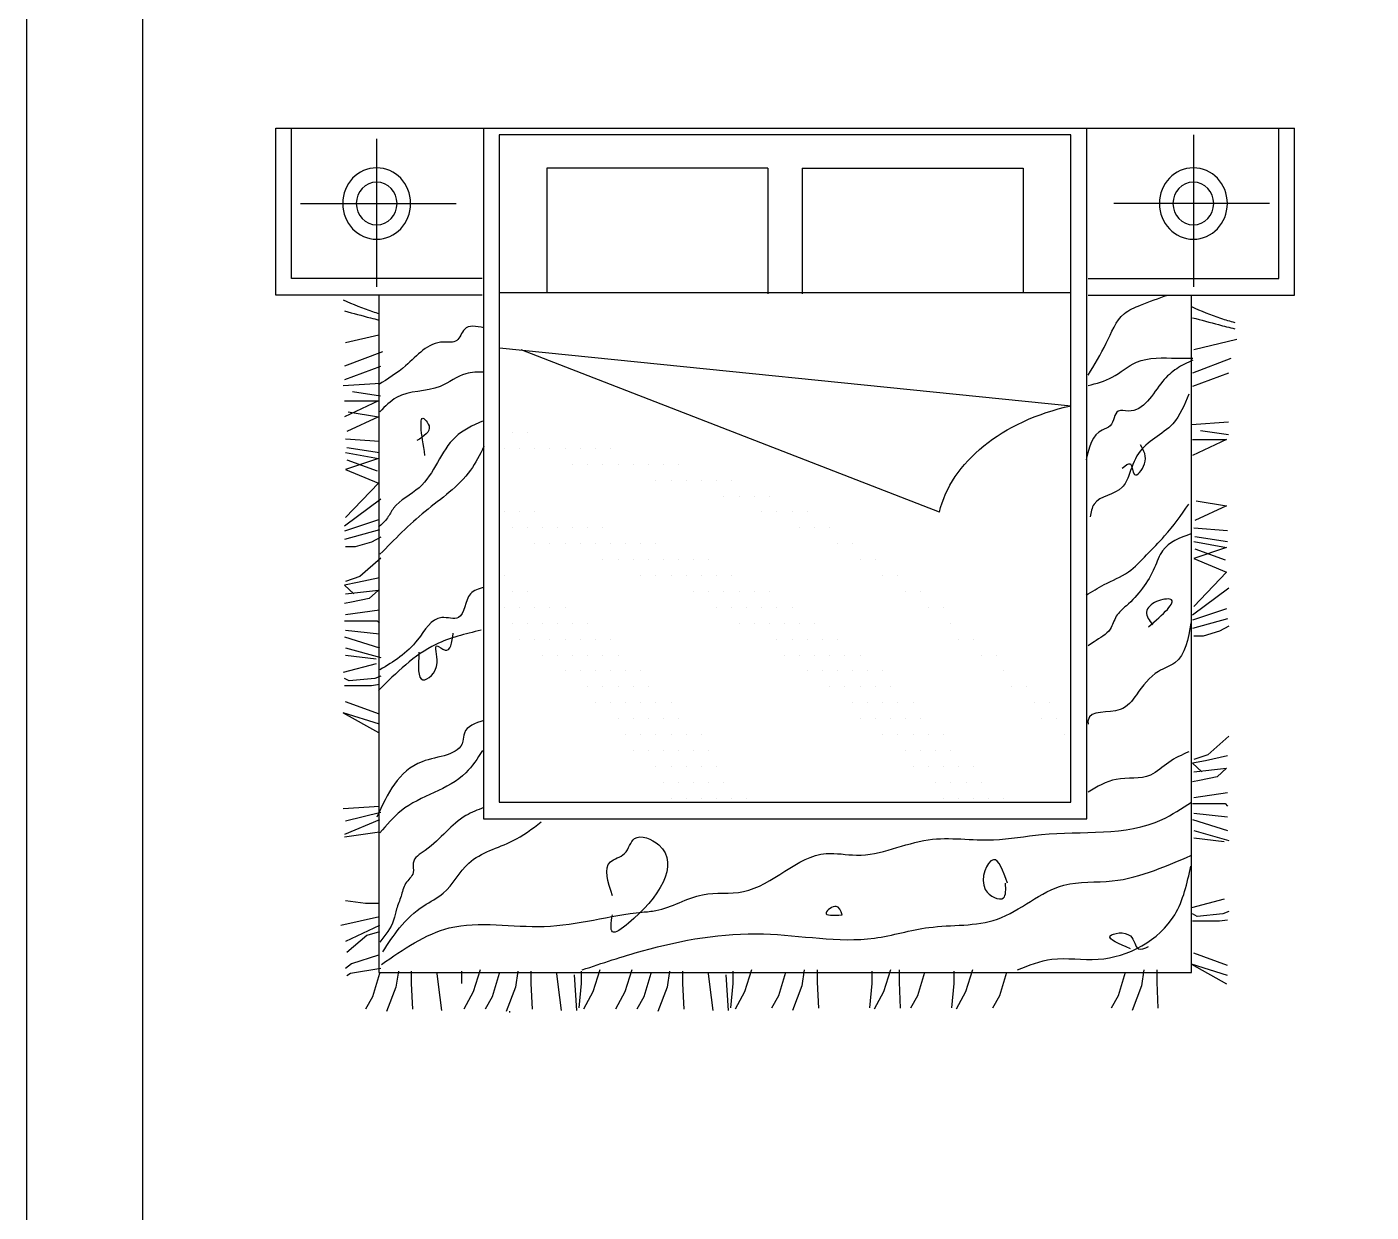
# Model space of a CAD drawing. Header units: inches. Extents: x 8.1 to 50.6, y 12.7 to 37.5.
# Drawn here: x 29.55 to 33.469, y 21.744 to 25.198 of the extents above; entities that cross this region are included whole.
import ezdxf

# ---------------------------------------------------------------- set-up
doc = ezdxf.new("R2010")
doc.units = ezdxf.units.IN
doc.header["$MEASUREMENT"] = 0
for name, color, linetype in [('02', 2, 'Continuous'), ('4', 4, 'Continuous'), ('kadrbm', 4, 'Continuous')]:
    doc.layers.add(name, color=color, linetype=linetype)

# ---------------------------------------------------------------- blocks, each defined once
blk = doc.blocks.new('kadrbm')
at = {"layer": 'kadrbm', "color": 4}
blk.add_lwpolyline([(0, 0), (0, 24.7972), (21, 24.7972), (21, 0), (0, 0)], close=True, dxfattribs=at)
blk.add_lwpolyline([(20.6631, 0.3257), (20.6631, 24.4603), (0.3369, 24.4603), (0.3369, 0.3257), (20.6631, 0.3257)], dxfattribs=at)

msp = doc.modelspace()

# ---------------------------------------------------------------- linework, layer by layer
at = {"layer": '02'}
for p, q in [((30.2755, 24.4165), (30.2755, 24.9027)), ((30.2755, 24.9027), (33.2459, 24.9027)), ((30.3218, 24.4651), (30.3218, 24.9027)), ((30.8809, 24.9027), (30.8809, 22.8898)), ((32.6405, 22.8898), (32.6405, 24.9027)), ((33.1995, 24.4651), (33.1995, 24.9027)), ((33.2459, 24.4165), (33.2459, 24.9027)), ((30.5697, 24.8723), (30.5697, 24.4402)), ((30.9272, 24.8832), (30.9272, 22.9384)), ((32.5931, 24.8832), (30.9272, 24.8832)), ((32.5931, 22.9384), (32.5931, 24.8832)), ((32.9506, 24.8831), (32.9506, 24.4402)), ((31.066, 24.786), (31.066, 24.423)), ((31.71, 24.786), (31.066, 24.786)), ((31.71, 24.786), (31.71, 24.4197)), ((31.8103, 24.786), (31.8103, 24.4197)), ((31.8103, 24.786), (32.4543, 24.786)), ((32.4543, 24.786), (32.4543, 24.423)), ((30.3474, 24.6833), (30.8012, 24.6833)), ((33.1729, 24.6833), (32.7191, 24.6833)), ((30.8775, 24.4651), (30.3218, 24.4651)), ((30.8775, 24.4651), (30.8775, 24.4651)), ((32.6439, 24.4651), (33.1995, 24.4651)), ((32.6439, 24.4651), (32.6439, 24.4651)), ((30.8775, 24.4165), (30.2755, 24.4165)), ((30.5765, 24.4165), (30.5765, 22.4424)), ((32.5926, 24.423), (30.927, 24.423)), ((32.6439, 24.4165), (33.2459, 24.4165)), ((32.9449, 22.4424), (32.9449, 24.4165)), ((30.5765, 24.3001), (30.4793, 24.277)), ((30.9278, 24.2626), (32.594, 24.0941)), ((33.077, 24.2872), (32.9516, 24.2573)), ((30.5872, 24.2513), (30.4759, 24.2089)), ((32.2101, 23.7837), (30.991, 24.2567)), ((33.0594, 24.2317), (32.9481, 24.1893)), ((30.5813, 24.2082), (30.4759, 24.1695)), ((33.0535, 24.1885), (32.9481, 24.1499)), ((30.5813, 24.1588), (30.4725, 24.1516)), ((30.4759, 24.1086), (30.5749, 24.1086)), ((30.5749, 24.1086), (30.4759, 24.062)), ((30.5813, 24.1218), (30.4991, 24.1341)), ((30.5749, 24.062), (30.4828, 24.019)), ((30.4862, 24.0764), (30.5749, 24.062)), ((33.0535, 24.0459), (32.9447, 24.0386)), ((30.4793, 23.9975), (30.5783, 23.9904)), ((32.9481, 23.9957), (33.0471, 23.9957)), ((33.0471, 23.9957), (32.9481, 23.9491)), ((33.0535, 24.0089), (32.9713, 24.0212)), ((30.4793, 23.9581), (30.5749, 23.9402)), ((30.4828, 23.9725), (30.5783, 23.9581)), ((30.5749, 23.9402), (30.4793, 23.908)), ((30.4793, 23.908), (30.5749, 23.8686)), ((30.4828, 23.9366), (30.5715, 23.9044)), ((30.5749, 23.8686), (30.4793, 23.7683)), ((30.5817, 23.822), (30.4759, 23.7432)), ((33.0471, 23.8025), (32.955, 23.7595)), ((32.9584, 23.8168), (33.0471, 23.8025)), ((30.5749, 23.7611), (30.4759, 23.7289)), ((30.5783, 23.7324), (30.4759, 23.7038)), ((30.5817, 23.7109), (30.5544, 23.6966)), ((32.9516, 23.738), (33.0505, 23.7308)), ((32.955, 23.7129), (33.0505, 23.6986)), ((30.5066, 23.6823), (30.4793, 23.6823)), ((30.5544, 23.6966), (30.5066, 23.6823)), ((32.9516, 23.6986), (33.0471, 23.6807)), ((33.0471, 23.6807), (32.9516, 23.6484)), ((32.955, 23.6771), (33.0437, 23.6449)), ((30.5817, 23.65), (30.5203, 23.5963)), ((32.9516, 23.6484), (33.0471, 23.609)), ((30.5203, 23.5963), (30.4793, 23.582)), ((30.5783, 23.5927), (30.5135, 23.5784)), ((33.0471, 23.609), (32.9516, 23.5087)), ((30.5135, 23.5784), (30.4759, 23.5712)), ((30.4759, 23.5712), (30.5032, 23.5462)), ((30.4793, 23.5462), (30.5749, 23.5569)), ((30.5749, 23.5569), (30.5476, 23.5318)), ((33.0539, 23.5625), (32.9481, 23.4837)), ((30.4964, 23.5211), (30.4759, 23.5175)), ((30.5476, 23.5318), (30.4964, 23.5211)), ((30.4793, 23.4853), (30.5783, 23.4996)), ((33.0471, 23.5016), (32.9481, 23.4693)), ((30.4759, 23.4673), (30.5715, 23.4673)), ((30.5783, 23.4279), (30.4793, 23.4387)), ((30.5715, 23.4673), (30.5783, 23.4602)), ((33.0505, 23.4729), (32.9481, 23.4443)), ((33.0266, 23.4371), (32.9789, 23.4228)), ((33.0539, 23.4514), (33.0266, 23.4371)), ((30.4759, 23.4208), (30.5783, 23.3885)), ((32.9789, 23.4228), (32.9516, 23.4228)), ((30.4793, 23.3885), (30.5817, 23.3599)), ((30.4793, 23.367), (30.568, 23.3563)), ((30.568, 23.342), (30.4725, 23.3169)), ((30.4896, 23.2918), (30.4759, 23.299)), ((30.5646, 23.299), (30.4896, 23.2918)), ((30.5783, 23.2811), (30.5544, 23.2775)), ((30.5817, 23.3061), (30.5646, 23.299)), ((30.5544, 23.2775), (30.4759, 23.2775)), ((30.5783, 23.1951), (30.4793, 23.2309)), ((30.4725, 23.1987), (30.5749, 23.1414)), ((30.5783, 23.1664), (30.4725, 23.1987)), ((33.0539, 23.1306), (32.9925, 23.0769)), ((32.9857, 23.059), (32.9481, 23.0518)), ((32.9481, 23.0518), (32.9754, 23.0267)), ((32.9925, 23.0769), (32.9516, 23.0626)), ((33.0505, 23.0733), (32.9857, 23.059)), ((32.9516, 23.0267), (33.0471, 23.0375)), ((33.0198, 23.0124), (32.9686, 23.0017)), ((33.0471, 23.0375), (33.0198, 23.0124)), ((32.9686, 23.0017), (32.9481, 22.9981)), ((32.9516, 22.9525), (33.0505, 22.9669)), ((30.5783, 22.9264), (30.4725, 22.9192)), ((30.9272, 22.9384), (32.5931, 22.9384)), ((32.9481, 22.9346), (33.0437, 22.9346)), ((33.0437, 22.9346), (33.0505, 22.9274)), ((30.5783, 22.887), (30.4759, 22.844)), ((30.5817, 22.9085), (30.4793, 22.8834)), ((30.8809, 22.8898), (32.6405, 22.8898)), ((32.9481, 22.888), (33.0505, 22.8558)), ((33.0505, 22.8952), (32.9516, 22.906)), ((30.5783, 22.8512), (30.4759, 22.8369)), ((32.9516, 22.8558), (33.0539, 22.8271)), ((32.9516, 22.8343), (33.0403, 22.8236)), ((33.0403, 22.656), (32.9447, 22.6309)), ((30.5373, 22.6434), (30.4793, 22.6506)), ((30.5749, 22.6434), (30.5373, 22.6434)), ((32.9618, 22.6058), (32.9481, 22.613)), ((33.0369, 22.613), (32.9618, 22.6058)), ((33.0539, 22.6201), (33.0369, 22.613)), ((30.5783, 22.604), (30.4657, 22.5789)), ((30.5783, 22.5789), (30.4793, 22.5323)), ((33.0266, 22.5915), (32.9481, 22.5915)), ((33.0505, 22.5951), (33.0266, 22.5915)), ((30.5408, 22.5503), (30.4828, 22.5001)), ((30.5783, 22.561), (30.5408, 22.5503)), ((33.0505, 22.4624), (32.9516, 22.4983)), ((30.4964, 22.4679), (30.4793, 22.4535)), ((30.5749, 22.4929), (30.4964, 22.4679)), ((33.0505, 22.4338), (32.9447, 22.466)), ((32.9447, 22.466), (33.0471, 22.4087)), ((30.493, 22.4392), (30.4828, 22.432)), ((30.5817, 22.4535), (30.493, 22.4392)), ((30.5783, 22.4392), (30.5578, 22.3711)), ((30.5765, 22.4424), (32.9449, 22.4424)), ((30.6329, 22.4464), (30.626, 22.3998)), ((30.6704, 22.4464), (30.6704, 22.4105)), ((30.7455, 22.4392), (30.7489, 22.407)), ((30.8171, 22.4464), (30.8171, 22.4105)), ((30.8717, 22.45), (30.8512, 22.3855)), ((30.9271, 22.4392), (30.9066, 22.3711)), ((30.9817, 22.4464), (30.9749, 22.3998)), ((31.0192, 22.4464), (31.0192, 22.4105)), ((31.0943, 22.4392), (31.0977, 22.407)), ((31.1454, 22.4356), (31.1523, 22.3317)), ((31.1659, 22.4464), (31.1659, 22.4105)), ((31.2205, 22.45), (31.2, 22.3855)), ((31.3139, 22.45), (31.2934, 22.3855)), ((31.3693, 22.4392), (31.3488, 22.3711)), ((31.4238, 22.4464), (31.417, 22.3998)), ((31.4614, 22.4464), (31.4614, 22.4105)), ((31.5364, 22.4392), (31.5398, 22.407)), ((31.5876, 22.4356), (31.5944, 22.3317)), ((31.6081, 22.4464), (31.6081, 22.4105)), ((31.6627, 22.45), (31.6422, 22.3855)), ((31.7617, 22.4424), (31.7413, 22.3743)), ((31.8163, 22.4496), (31.8095, 22.403)), ((31.8538, 22.4496), (31.8538, 22.4137)), ((32.0136, 22.4464), (32.0136, 22.4105)), ((32.0681, 22.45), (32.0477, 22.3855)), ((32.0927, 22.4496), (32.0927, 22.4137)), ((32.1672, 22.4424), (32.1467, 22.3743)), ((32.2524, 22.4464), (32.2524, 22.4105)), ((32.307, 22.45), (32.2866, 22.3855)), ((32.4061, 22.4424), (32.3856, 22.3743)), ((32.7519, 22.4424), (32.7314, 22.3743)), ((32.8064, 22.4496), (32.7996, 22.403)), ((32.844, 22.4496), (32.844, 22.4137)), ((30.626, 22.3998), (30.5988, 22.3282)), ((30.6704, 22.4105), (30.6738, 22.3353)), ((30.7489, 22.407), (30.7591, 22.3317)), ((30.8512, 22.3855), (30.8239, 22.3353)), ((30.9749, 22.3998), (30.9476, 22.3282)), ((31.0192, 22.4105), (31.0226, 22.3353)), ((31.0977, 22.407), (31.1079, 22.3317)), ((31.1659, 22.4105), (31.1591, 22.3389)), ((31.2, 22.3855), (31.1727, 22.3353)), ((31.2934, 22.3855), (31.2661, 22.3353)), ((31.417, 22.3998), (31.3897, 22.3282)), ((31.4614, 22.4105), (31.4648, 22.3353)), ((31.5398, 22.407), (31.5501, 22.3317)), ((31.6081, 22.4105), (31.6013, 22.3389)), ((31.6422, 22.3855), (31.6149, 22.3353)), ((31.8095, 22.403), (31.7822, 22.3313)), ((31.8538, 22.4137), (31.8573, 22.3385)), ((32.0136, 22.4105), (32.0067, 22.3389)), ((32.0477, 22.3855), (32.0204, 22.3353)), ((32.0927, 22.4137), (32.0961, 22.3385)), ((32.2524, 22.4105), (32.2456, 22.3389)), ((32.2866, 22.3855), (32.2593, 22.3353)), ((32.7996, 22.403), (32.7723, 22.3313)), ((32.844, 22.4137), (32.8474, 22.3385)), ((30.5578, 22.3711), (30.5373, 22.3353)), ((30.9066, 22.3711), (30.8862, 22.3353)), ((31.3488, 22.3711), (31.3283, 22.3353)), ((31.7413, 22.3743), (31.7208, 22.3385)), ((32.1467, 22.3743), (32.1263, 22.3385)), ((32.3856, 22.3743), (32.3652, 22.3385)), ((32.7314, 22.3743), (32.7109, 22.3385)), ((30.9572, 22.3291), (30.9572, 22.3261))]:
    msp.add_line(p, q, dxfattribs=at)
at = {"layer": '02', "extrusion": (0, 0, -1)}
for centre in [(30.5697, 24.6833), (32.9506, 24.6833)]:
    msp.add_ellipse(centre, major_axis=(0, -0.104), ratio=0.952381, dxfattribs=at)
for centre, major_axis, ratio, start_param, end_param in [((30.5697, 24.6833), (0, -0.0624), 0.952381, 3.141593, 9.424778), ((32.9506, 24.6833), (0, -0.0624), 0.952381, 3.141593, 9.424778), ((32.7635, 23.7196), (-0.5609, 0), 0.700439, 0.16392, 1.263761)]:
    msp.add_ellipse(centre, major_axis=major_axis, ratio=ratio, start_param=start_param, end_param=end_param, dxfattribs=at)
at = {"layer": '02'}
for points, knots in [([(32.6436, 24.1835), (32.6621, 24.2132), (32.6982, 24.2713), (32.7314, 24.3604), (32.8064, 24.3915), (32.849, 24.4071), (32.8751, 24.4165)], [0, 0, 0, 0, 110.980521, 216.571322, 273.316778, 363.252298, 363.252298, 363.252298, 363.252298]), ([(30.4725, 24.4023), (30.5007, 24.3902), (30.5349, 24.3755), (30.5702, 24.3646), (30.5765, 24.3627)], [0, 0, 0, 0, 98.452083, 119.481049, 119.481049, 119.481049, 119.481049]), ([(32.9447, 24.3827), (32.9729, 24.3706), (33.0143, 24.3528), (33.0574, 24.3405), (33.0712, 24.3366)], [0, 0, 0, 0, 88.606875, 130.175641, 130.175641, 130.175641, 130.175641]), ([(30.4759, 24.3701), (30.5013, 24.3634), (30.5348, 24.3546), (30.5683, 24.3457), (30.5765, 24.3436)], [0, 0, 0, 0, 84.638756, 111.94623, 111.94623, 111.94623, 111.94623]), ([(32.9481, 24.3505), (32.9735, 24.3438), (33.0145, 24.3329), (33.0555, 24.3222), (33.0712, 24.3181)], [0, 0, 0, 0, 76.17488, 123.260006, 123.260006, 123.260006, 123.260006]), ([(30.8826, 24.3212), (30.8604, 24.3256), (30.8235, 24.3328), (30.8084, 24.2739), (30.728, 24.2903), (30.6653, 24.2113), (30.6019, 24.1719), (30.5749, 24.1551)], [0, 0, 0, 0, 55.698216, 92.446098, 131.129416, 255.674319, 348.088654, 348.088654, 348.088654, 348.088654]), ([(32.9491, 24.2267), (32.933, 24.2191), (32.9001, 24.2038), (32.8412, 24.1512), (32.8018, 24.0642), (32.7203, 24.088), (32.719, 24.0329), (32.6587, 24.0193), (32.647, 23.973), (32.6377, 23.9367)], [0, 0, 0, 0, 51.070946, 103.713651, 229.461258, 258.010796, 304.045492, 329.580964, 421.650356, 421.650356, 421.650356, 421.650356]), ([(32.6436, 24.1526), (32.6678, 24.1591), (32.7187, 24.1726), (32.7913, 24.2379), (32.8789, 24.2323), (32.9336, 24.2327), (32.9491, 24.2328)], [0, 0, 0, 0, 72.22525, 151.549809, 266.317525, 311.996801, 311.996801, 311.996801, 311.996801]), ([(30.8826, 24.192), (30.8646, 24.1921), (30.8185, 24.1922), (30.7449, 24.1306), (30.6419, 24.1414), (30.5946, 24.0924), (30.5793, 24.0766)], [0, 0, 0, 0, 51.439954, 131.700843, 259.142588, 319.857055, 319.857055, 319.857055, 319.857055]), ([(32.9374, 24.128), (32.9247, 24.0966), (32.8947, 24.0226), (32.7894, 23.9807), (32.7673, 23.899), (32.7372, 23.834), (32.6611, 23.8319), (32.6521, 23.7837), (32.6495, 23.7701)], [0, 0, 0, 0, 92.069391, 217.816999, 286.809948, 320.104131, 412.173589, 448.286103, 448.286103, 448.286103, 448.286103]), ([(30.7106, 23.949), (30.7005, 24.0109), (30.6883, 24.0859), (30.7349, 24.0228), (30.7071, 24.005), (30.6871, 23.9922)], [0, 0, 0, 0, 97.068246, 117.655577, 170.298296, 170.298296, 170.298296, 170.298296]), ([(30.8782, 24.0489), (30.8497, 24.0361), (30.7656, 23.9982), (30.729, 23.8581), (30.6271, 23.8165), (30.6019, 23.7643), (30.5844, 23.7483), (30.5749, 23.7397)], [0, 0, 0, 0, 87.962895, 258.836949, 350.258664, 381.063383, 417.311263, 417.311263, 417.311263, 417.311263]), ([(30.8826, 23.9751), (30.8705, 23.9511), (30.8308, 23.8726), (30.7058, 23.7895), (30.6217, 23.7042), (30.5793, 23.6612)], [0, 0, 0, 0, 74.726883, 244.314641, 416.730422, 416.730422, 416.730422, 416.730422]), ([(32.7435, 23.912), (32.7527, 23.92), (32.773, 23.9376), (32.7735, 23.8709), (32.8234, 23.934), (32.8061, 23.9633), (32.7964, 23.9799)], [0, 0, 0, 0, 25.535473, 56.284251, 96.659377, 149.30203, 149.30203, 149.30203, 149.30203]), ([(32.6377, 23.5419), (32.6551, 23.5526), (32.695, 23.5774), (32.7621, 23.6032), (32.8147, 23.6607), (32.8774, 23.7224), (32.9149, 23.7753), (32.9374, 23.8072)], [0, 0, 0, 0, 58.787057, 135.393506, 204.149849, 276.825042, 386.508686, 386.508686, 386.508686, 386.508686]), ([(32.9433, 23.7208), (32.9113, 23.7088), (32.8616, 23.6901), (32.8298, 23.5928), (32.781, 23.5307), (32.7225, 23.4838), (32.7104, 23.4329), (32.6712, 23.4138), (32.6494, 23.398), (32.6436, 23.3938)], [0, 0, 0, 0, 92.069492, 143.140389, 273.34616, 313.721237, 352.024428, 409.12349, 429.710846, 429.710846, 429.710846, 429.710846]), ([(30.8826, 23.5643), (30.8676, 23.5606), (30.8267, 23.5505), (30.8266, 23.4593), (30.7372, 23.492), (30.6844, 23.3878), (30.6186, 23.348), (30.5793, 23.3243)], [0, 0, 0, 0, 42.072901, 114.694357, 161.684815, 252.505654, 386.644618, 386.644618, 386.644618, 386.644618]), ([(32.8199, 23.4493), (32.8615, 23.4859), (32.9203, 23.5377), (32.8408, 23.528), (32.803, 23.494), (32.8223, 23.4681), (32.8316, 23.4555)], [0, 0, 0, 0, 97.23616, 137.611334, 177.98641, 216.289602, 216.289602, 216.289602, 216.289602]), ([(30.8739, 23.4397), (30.8284, 23.4289), (30.7136, 23.4016), (30.6272, 23.316), (30.5749, 23.2643)], [0, 0, 0, 0, 133.798521, 338.000303, 338.000303, 338.000303, 338.000303]), ([(32.9433, 23.4617), (32.9354, 23.4147), (32.9242, 23.3473), (32.8334, 23.3191), (32.7904, 23.26), (32.7392, 23.1886), (32.6411, 23.2104), (32.6434, 23.1699), (32.6436, 23.1655)], [0, 0, 0, 0, 117.712563, 168.78354, 257.608752, 318.305872, 414.021385, 425.441163, 425.441163, 425.441163, 425.441163]), ([(30.693, 23.3753), (30.6907, 23.3366), (30.6866, 23.2665), (30.7621, 23.3303), (30.7313, 23.4105), (30.7831, 23.3641), (30.789, 23.4041), (30.7928, 23.4308)], [0, 0, 0, 0, 75.101932, 135.799036, 181.478215, 207.013683, 258.084579, 258.084579, 258.084579, 258.084579]), ([(30.8826, 23.1766), (30.8575, 23.1688), (30.824, 23.1583), (30.8212, 23.0733), (30.6521, 23.0742), (30.6013, 22.9626), (30.5705, 22.895)], [0, 0, 0, 0, 65.207033, 86.989276, 215.002506, 411.925179, 411.925179, 411.925179, 411.925179]), ([(30.8782, 23.0889), (30.8634, 23.0658), (30.8074, 22.9787), (30.6658, 22.953), (30.5986, 22.8721), (30.5793, 22.8489)], [0, 0, 0, 0, 76.058151, 286.422695, 371.001067, 371.001067, 371.001067, 371.001067]), ([(32.9374, 23.0853), (32.9172, 23.0764), (32.8775, 23.0588), (32.8191, 23.0001), (32.7261, 23.0174), (32.67, 22.9839), (32.6436, 22.9681)], [0, 0, 0, 0, 63.838664, 125.600772, 223.338625, 310.309371, 310.309371, 310.309371, 310.309371]), ([(30.5837, 22.4658), (30.6476, 22.5102), (30.7912, 22.6099), (31.0662, 22.5522), (31.261, 22.6128), (31.4186, 22.6235), (31.509, 22.6836), (31.692, 22.6567), (31.8189, 22.8108), (32.0119, 22.7687), (32.168, 22.8505), (32.3526, 22.8182), (32.5764, 22.8627), (32.7882, 22.8339), (32.9168, 22.9203), (32.9447, 22.9391)], [0, 0, 0, 0, 215.887234, 485.048177, 765.367965, 804.051284, 943.198465, 1058.854628, 1315.201562, 1400.74547, 1608.515647, 1793.629461, 1929.652341, 2273.774179, 2369.443054, 2369.443054, 2369.443054, 2369.443054]), ([(30.8826, 22.9227), (30.8644, 22.9159), (30.7971, 22.8906), (30.7495, 22.8175), (30.6692, 22.7722), (30.6821, 22.7272), (30.6491, 22.7036), (30.6425, 22.6635), (30.6268, 22.6298), (30.6178, 22.58), (30.5951, 22.5507), (30.5793, 22.5304)], [0, 0, 0, 0, 55.534111, 204.314913, 252.645406, 278.276516, 315.024342, 351.52309, 388.021761, 419.121331, 490.219103, 490.219103, 490.219103, 490.219103]), ([(30.5881, 22.5027), (30.6034, 22.5264), (30.6363, 22.5773), (30.6969, 22.6353), (30.7816, 22.6752), (30.8343, 22.7841), (30.9578, 22.812), (31.0229, 22.861), (31.0497, 22.8812)], [0, 0, 0, 0, 79.461036, 170.281904, 235.48894, 344.400247, 481.964608, 577.962659, 577.962659, 577.962659, 577.962659]), ([(31.257, 22.6658), (31.2438, 22.706), (31.2239, 22.7664), (31.3006, 22.7814), (31.3162, 22.8547), (31.4782, 22.7876), (31.3749, 22.635), (31.2465, 22.5418), (31.2536, 22.5883), (31.257, 22.6103)], [0, 0, 0, 0, 91.536618, 137.571347, 186.689778, 257.317442, 485.284788, 536.355764, 582.034943, 582.034943, 582.034943, 582.034943]), ([(31.1689, 22.4499), (31.2273, 22.4694), (31.3986, 22.5266), (31.6862, 22.5774), (31.9694, 22.5163), (32.1904, 22.5871), (32.3916, 22.569), (32.5434, 22.7156), (32.7107, 22.7001), (32.8342, 22.736), (32.9083, 22.768), (32.9433, 22.7831)], [0, 0, 0, 0, 178.839562, 524.465946, 838.71846, 995.507173, 1190.982956, 1400.389462, 1537.902249, 1661.162236, 1771.438858, 1771.438858, 1771.438858, 1771.438858]), ([(32.4086, 22.7029), (32.3961, 22.7383), (32.3697, 22.8133), (32.3115, 22.6815), (32.4068, 22.6411), (32.4039, 22.6847), (32.4027, 22.7029)], [0, 0, 0, 0, 74.448019, 157.585409, 213.821481, 254.196561, 254.196561, 254.196561, 254.196561]), ([(32.438, 22.4499), (32.471, 22.4631), (32.547, 22.4934), (32.712, 22.4608), (32.9022, 22.5631), (32.9324, 22.7022), (32.9433, 22.7522)], [0, 0, 0, 0, 101.179834, 232.507761, 480.412344, 619.457471, 619.457471, 619.457471, 619.457471]), ([(31.9268, 22.6103), (31.9018, 22.6086), (31.8588, 22.6056), (31.9131, 22.6475), (31.9225, 22.6221), (31.9268, 22.6103)], [0, 0, 0, 0, 46.034759, 79.328961, 107.878503, 107.878503, 107.878503, 107.878503]), ([(32.767, 22.5116), (32.734, 22.5251), (32.6726, 22.5501), (32.7765, 22.5678), (32.7818, 22.5013), (32.8087, 22.513), (32.8199, 22.5178)], [0, 0, 0, 0, 66.588369, 123.687444, 164.862141, 193.977067, 193.977067, 193.977067, 193.977067])]:
    msp.add_open_spline(points, degree=3, knots=knots, dxfattribs=at)
at = {"layer": '4'}
for p, q in [((30.9646, 24.0159), (30.9646, 24.0159)), ((31.0088, 24.0159), (31.0088, 24.0159)), ((30.9426, 23.9695), (30.9426, 23.9695)), ((30.9867, 23.9695), (30.9867, 23.9695)), ((31.0308, 23.9695), (31.0308, 23.9695)), ((31.0749, 23.9695), (31.0749, 23.9695)), ((31.119, 23.9695), (31.119, 23.9695)), ((31.1631, 23.9695), (31.1631, 23.9695)), ((31.2072, 23.9695), (31.2072, 23.9695)), ((31.2513, 23.9695), (31.2513, 23.9695)), ((31.1411, 23.9232), (31.1411, 23.9232)), ((31.1852, 23.9232), (31.1852, 23.9232)), ((31.2293, 23.9232), (31.2293, 23.9232)), ((31.2734, 23.9232), (31.2734, 23.9232)), ((31.3175, 23.9232), (31.3175, 23.9232)), ((31.3616, 23.9232), (31.3616, 23.9232)), ((31.4057, 23.9232), (31.4057, 23.9232)), ((31.4498, 23.9232), (31.4498, 23.9232)), ((31.3836, 23.8769), (31.3836, 23.8769)), ((31.4278, 23.8769), (31.4278, 23.8769)), ((31.4719, 23.8769), (31.4719, 23.8769)), ((31.516, 23.8769), (31.516, 23.8769)), ((31.5601, 23.8769), (31.5601, 23.8769)), ((31.6042, 23.8769), (31.6042, 23.8769)), ((31.5821, 23.8306), (31.5821, 23.8306)), ((31.6262, 23.8306), (31.6262, 23.8306)), ((31.6703, 23.8306), (31.6703, 23.8306)), ((31.7144, 23.8306), (31.7144, 23.8306)), ((30.9426, 23.7843), (30.9426, 23.7843)), ((30.9867, 23.7843), (30.9867, 23.7843)), ((31.0308, 23.7843), (31.0308, 23.7843)), ((31.6924, 23.7843), (31.6924, 23.7843)), ((31.7365, 23.7843), (31.7365, 23.7843)), ((31.7806, 23.7843), (31.7806, 23.7843)), ((31.8247, 23.7843), (31.8247, 23.7843)), ((30.9646, 23.738), (30.9646, 23.738)), ((31.0088, 23.738), (31.0088, 23.738)), ((31.0529, 23.738), (31.0529, 23.738)), ((31.097, 23.738), (31.097, 23.738)), ((31.1411, 23.738), (31.1411, 23.738)), ((31.1852, 23.738), (31.1852, 23.738)), ((31.2293, 23.738), (31.2293, 23.738)), ((31.8027, 23.738), (31.8027, 23.738)), ((31.8468, 23.738), (31.8468, 23.738)), ((31.8909, 23.738), (31.8909, 23.738)), ((31.0308, 23.6917), (31.0308, 23.6917)), ((31.0749, 23.6917), (31.0749, 23.6917)), ((31.119, 23.6917), (31.119, 23.6917)), ((31.1631, 23.6917), (31.1631, 23.6917)), ((31.2072, 23.6917), (31.2072, 23.6917)), ((31.2513, 23.6917), (31.2513, 23.6917)), ((31.2954, 23.6917), (31.2954, 23.6917)), ((31.3395, 23.6917), (31.3395, 23.6917)), ((31.3836, 23.6917), (31.3836, 23.6917)), ((31.9129, 23.6917), (31.9129, 23.6917)), ((31.957, 23.6917), (31.957, 23.6917)), ((31.2293, 23.6454), (31.2293, 23.6454)), ((31.2734, 23.6454), (31.2734, 23.6454)), ((31.3175, 23.6454), (31.3175, 23.6454)), ((31.3616, 23.6454), (31.3616, 23.6454)), ((31.4057, 23.6454), (31.4057, 23.6454)), ((31.4498, 23.6454), (31.4498, 23.6454)), ((31.4939, 23.6454), (31.4939, 23.6454)), ((31.538, 23.6454), (31.538, 23.6454)), ((31.9791, 23.6454), (31.9791, 23.6454)), ((32.0232, 23.6454), (32.0232, 23.6454)), ((30.9426, 23.5991), (30.9426, 23.5991)), ((31.3395, 23.5991), (31.3395, 23.5991)), ((31.3836, 23.5991), (31.3836, 23.5991)), ((31.4278, 23.5991), (31.4278, 23.5991)), ((31.4719, 23.5991), (31.4719, 23.5991)), ((31.516, 23.5991), (31.516, 23.5991)), ((31.5601, 23.5991), (31.5601, 23.5991)), ((31.6042, 23.5991), (31.6042, 23.5991)), ((32.0452, 23.5991), (32.0452, 23.5991)), ((32.0893, 23.5991), (32.0893, 23.5991)), ((30.9646, 23.5527), (30.9646, 23.5527)), ((31.0088, 23.5527), (31.0088, 23.5527)), ((31.4939, 23.5527), (31.4939, 23.5527)), ((31.538, 23.5527), (31.538, 23.5527)), ((31.5821, 23.5527), (31.5821, 23.5527)), ((31.6262, 23.5527), (31.6262, 23.5527)), ((31.6703, 23.5527), (31.6703, 23.5527)), ((31.7144, 23.5527), (31.7144, 23.5527)), ((32.1114, 23.5527), (32.1114, 23.5527)), ((32.1555, 23.5527), (32.1555, 23.5527)), ((30.9426, 23.5064), (30.9426, 23.5064)), ((30.9867, 23.5064), (30.9867, 23.5064)), ((31.0308, 23.5064), (31.0308, 23.5064)), ((31.0749, 23.5064), (31.0749, 23.5064)), ((31.119, 23.5064), (31.119, 23.5064)), ((31.5601, 23.5064), (31.5601, 23.5064)), ((31.6042, 23.5064), (31.6042, 23.5064)), ((31.6483, 23.5064), (31.6483, 23.5064)), ((31.6924, 23.5064), (31.6924, 23.5064)), ((31.7365, 23.5064), (31.7365, 23.5064)), ((31.7806, 23.5064), (31.7806, 23.5064)), ((32.1775, 23.5064), (32.1775, 23.5064)), ((32.2217, 23.5064), (32.2217, 23.5064)), ((30.9646, 23.4601), (30.9646, 23.4601)), ((31.0088, 23.4601), (31.0088, 23.4601)), ((31.0529, 23.4601), (31.0529, 23.4601)), ((31.097, 23.4601), (31.097, 23.4601)), ((31.1411, 23.4601), (31.1411, 23.4601)), ((31.1852, 23.4601), (31.1852, 23.4601)), ((31.6262, 23.4601), (31.6262, 23.4601)), ((31.6703, 23.4601), (31.6703, 23.4601)), ((31.7144, 23.4601), (31.7144, 23.4601)), ((31.7585, 23.4601), (31.7585, 23.4601)), ((31.8027, 23.4601), (31.8027, 23.4601)), ((31.8468, 23.4601), (31.8468, 23.4601)), ((32.2437, 23.4601), (32.2437, 23.4601)), ((30.9867, 23.4138), (30.9867, 23.4138)), ((31.0308, 23.4138), (31.0308, 23.4138)), ((31.0749, 23.4138), (31.0749, 23.4138)), ((31.119, 23.4138), (31.119, 23.4138)), ((31.1631, 23.4138), (31.1631, 23.4138)), ((31.2072, 23.4138), (31.2072, 23.4138)), ((31.2513, 23.4138), (31.2513, 23.4138)), ((31.7365, 23.4138), (31.7365, 23.4138)), ((31.7806, 23.4138), (31.7806, 23.4138)), ((31.8247, 23.4138), (31.8247, 23.4138)), ((31.8688, 23.4138), (31.8688, 23.4138)), ((31.9129, 23.4138), (31.9129, 23.4138)), ((32.2658, 23.4138), (32.2658, 23.4138)), ((32.3099, 23.4138), (32.3099, 23.4138)), ((31.0529, 23.3675), (31.0529, 23.3675)), ((31.097, 23.3675), (31.097, 23.3675)), ((31.1411, 23.3675), (31.1411, 23.3675)), ((31.1852, 23.3675), (31.1852, 23.3675)), ((31.2293, 23.3675), (31.2293, 23.3675)), ((31.2734, 23.3675), (31.2734, 23.3675)), ((31.7585, 23.3675), (31.7585, 23.3675)), ((31.8027, 23.3675), (31.8027, 23.3675)), ((31.8468, 23.3675), (31.8468, 23.3675)), ((31.8909, 23.3675), (31.8909, 23.3675)), ((31.935, 23.3675), (31.935, 23.3675)), ((31.9791, 23.3675), (31.9791, 23.3675)), ((32.3319, 23.3675), (32.3319, 23.3675)), ((32.376, 23.3675), (32.376, 23.3675)), ((31.119, 23.3212), (31.119, 23.3212)), ((31.1631, 23.3212), (31.1631, 23.3212)), ((31.2072, 23.3212), (31.2072, 23.3212)), ((31.2513, 23.3212), (31.2513, 23.3212)), ((31.2954, 23.3212), (31.2954, 23.3212)), ((31.3395, 23.3212), (31.3395, 23.3212)), ((31.8247, 23.3212), (31.8247, 23.3212)), ((31.8688, 23.3212), (31.8688, 23.3212)), ((31.9129, 23.3212), (31.9129, 23.3212)), ((31.957, 23.3212), (31.957, 23.3212)), ((32.0011, 23.3212), (32.0011, 23.3212)), ((32.0452, 23.3212), (32.0452, 23.3212)), ((32.3981, 23.3212), (32.3981, 23.3212)), ((31.1852, 23.2749), (31.1852, 23.2749)), ((31.2293, 23.2749), (31.2293, 23.2749)), ((31.2734, 23.2749), (31.2734, 23.2749)), ((31.3175, 23.2749), (31.3175, 23.2749)), ((31.3616, 23.2749), (31.3616, 23.2749)), ((31.8909, 23.2749), (31.8909, 23.2749)), ((31.935, 23.2749), (31.935, 23.2749)), ((31.9791, 23.2749), (31.9791, 23.2749)), ((32.0232, 23.2749), (32.0232, 23.2749)), ((32.0673, 23.2749), (32.0673, 23.2749)), ((32.4201, 23.2749), (32.4201, 23.2749)), ((32.4642, 23.2749), (32.4642, 23.2749)), ((31.2072, 23.2286), (31.2072, 23.2286)), ((31.2513, 23.2286), (31.2513, 23.2286)), ((31.2954, 23.2286), (31.2954, 23.2286)), ((31.3395, 23.2286), (31.3395, 23.2286)), ((31.3836, 23.2286), (31.3836, 23.2286)), ((31.4278, 23.2286), (31.4278, 23.2286)), ((31.957, 23.2286), (31.957, 23.2286)), ((32.0011, 23.2286), (32.0011, 23.2286)), ((32.0452, 23.2286), (32.0452, 23.2286)), ((32.0893, 23.2286), (32.0893, 23.2286)), ((32.1334, 23.2286), (32.1334, 23.2286)), ((32.4863, 23.2286), (32.4863, 23.2286)), ((32.5304, 23.2286), (32.5304, 23.2286)), ((31.2734, 23.1823), (31.2734, 23.1823)), ((31.3175, 23.1823), (31.3175, 23.1823)), ((31.3616, 23.1823), (31.3616, 23.1823)), ((31.4057, 23.1823), (31.4057, 23.1823)), ((31.4498, 23.1823), (31.4498, 23.1823)), ((31.9791, 23.1823), (31.9791, 23.1823)), ((32.0232, 23.1823), (32.0232, 23.1823)), ((32.0673, 23.1823), (32.0673, 23.1823)), ((32.1114, 23.1823), (32.1114, 23.1823)), ((32.1555, 23.1823), (32.1555, 23.1823)), ((32.5083, 23.1823), (32.5083, 23.1823)), ((32.5524, 23.1823), (32.5524, 23.1823)), ((31.2954, 23.1359), (31.2954, 23.1359)), ((31.3395, 23.1359), (31.3395, 23.1359)), ((31.3836, 23.1359), (31.3836, 23.1359)), ((31.4278, 23.1359), (31.4278, 23.1359)), ((31.4719, 23.1359), (31.4719, 23.1359)), ((31.516, 23.1359), (31.516, 23.1359)), ((32.0452, 23.1359), (32.0452, 23.1359)), ((32.0893, 23.1359), (32.0893, 23.1359)), ((32.1334, 23.1359), (32.1334, 23.1359)), ((32.1775, 23.1359), (32.1775, 23.1359)), ((32.2217, 23.1359), (32.2217, 23.1359)), ((32.5745, 23.1359), (32.5745, 23.1359)), ((31.3175, 23.0896), (31.3175, 23.0896)), ((31.3616, 23.0896), (31.3616, 23.0896)), ((31.4057, 23.0896), (31.4057, 23.0896)), ((31.4498, 23.0896), (31.4498, 23.0896)), ((31.4939, 23.0896), (31.4939, 23.0896)), ((31.538, 23.0896), (31.538, 23.0896)), ((32.1114, 23.0896), (32.1114, 23.0896)), ((32.1555, 23.0896), (32.1555, 23.0896)), ((32.1996, 23.0896), (32.1996, 23.0896)), ((32.2437, 23.0896), (32.2437, 23.0896)), ((31.3836, 23.0433), (31.3836, 23.0433)), ((31.4278, 23.0433), (31.4278, 23.0433)), ((31.4719, 23.0433), (31.4719, 23.0433)), ((31.516, 23.0433), (31.516, 23.0433)), ((31.5601, 23.0433), (31.5601, 23.0433)), ((32.1334, 23.0433), (32.1334, 23.0433)), ((32.1775, 23.0433), (32.1775, 23.0433)), ((32.2217, 23.0433), (32.2217, 23.0433)), ((32.2658, 23.0433), (32.2658, 23.0433)), ((32.3099, 23.0433), (32.3099, 23.0433)), ((31.4057, 22.997), (31.4057, 22.997)), ((31.4498, 22.997), (31.4498, 22.997)), ((31.4939, 22.997), (31.4939, 22.997)), ((31.538, 22.997), (31.538, 22.997)), ((31.5821, 22.997), (31.5821, 22.997)), ((32.1996, 22.997), (32.1996, 22.997)), ((32.2437, 22.997), (32.2437, 22.997)), ((32.2878, 22.997), (32.2878, 22.997)), ((32.3319, 22.997), (32.3319, 22.997)), ((31.4278, 22.9507), (31.4278, 22.9507)), ((31.4719, 22.9507), (31.4719, 22.9507)), ((31.516, 22.9507), (31.516, 22.9507)), ((31.5601, 22.9507), (31.5601, 22.9507)), ((31.6042, 22.9507), (31.6042, 22.9507)), ((31.6483, 22.9507), (31.6483, 22.9507)), ((32.2217, 22.9507), (32.2217, 22.9507)), ((32.2658, 22.9507), (32.2658, 22.9507)), ((32.3099, 22.9507), (32.3099, 22.9507)), ((32.354, 22.9507), (32.354, 22.9507)), ((32.3981, 22.9507), (32.3981, 22.9507))]:
    msp.add_line(p, q, dxfattribs=at)

# ---------------------------------------------------------------- block references
at = {"layer": 'kadrbm'}
msp.add_blockref('kadrbm', (29.55, 12.725), dxfattribs=at)

doc.saveas('drawing.dxf')
